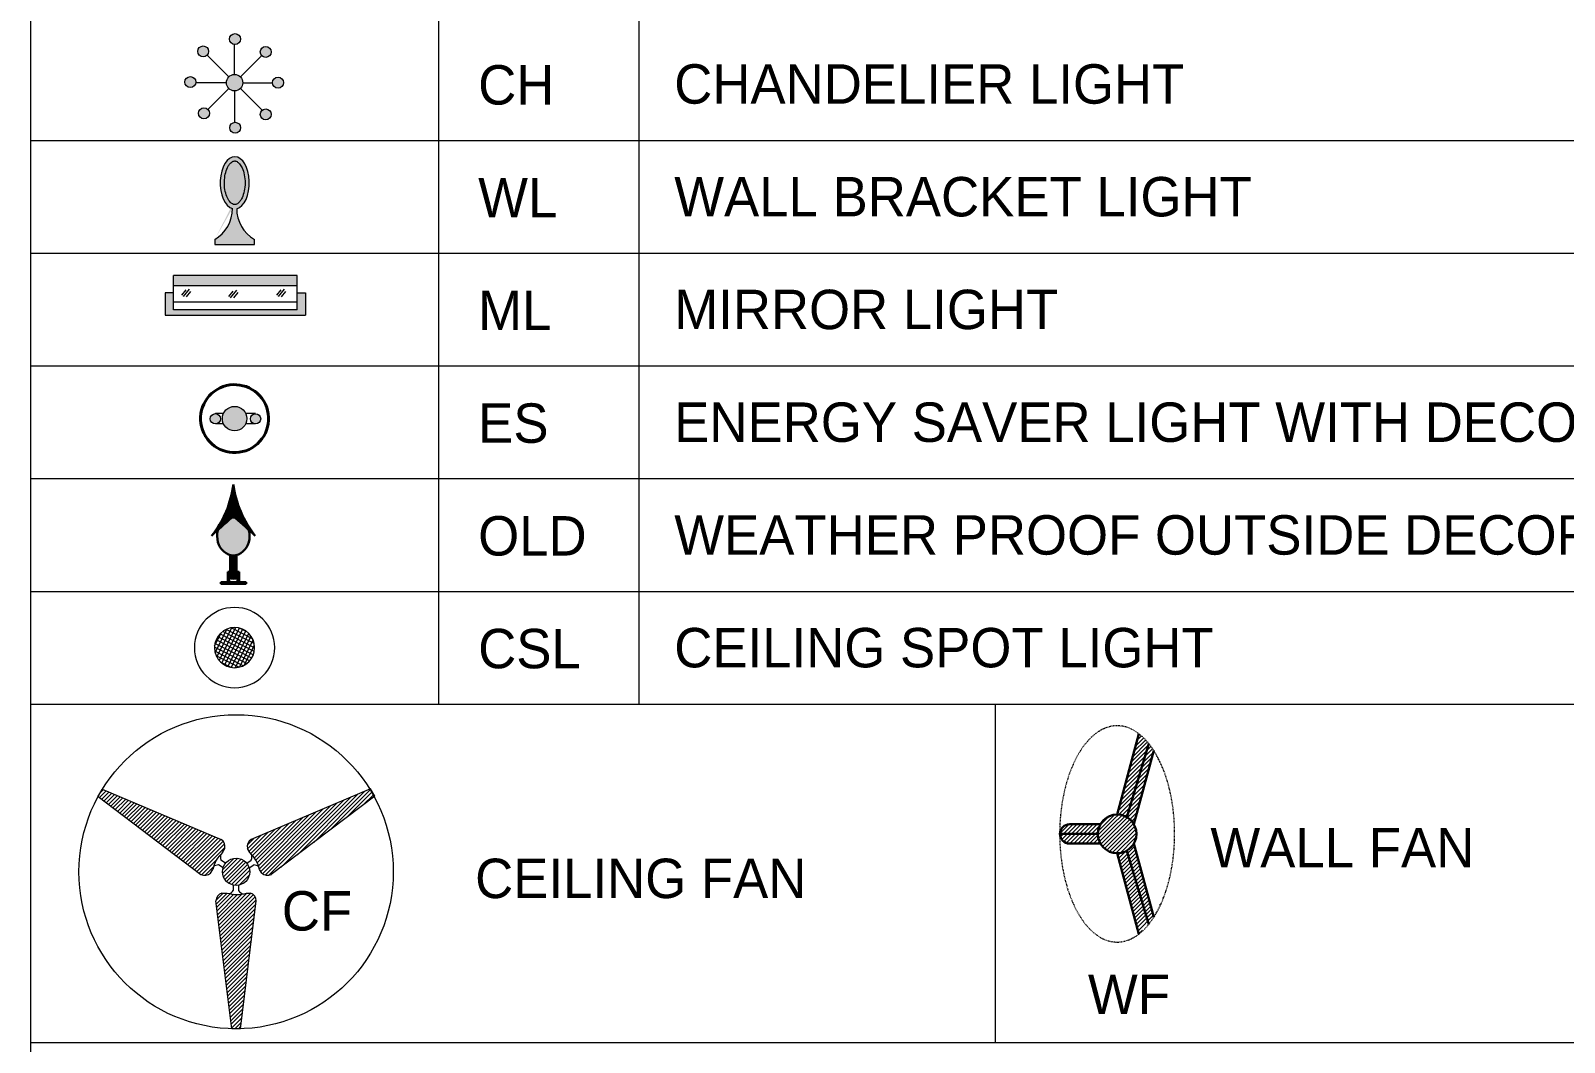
# Model space of a CAD drawing. Header units: inches. Extents: x 109699 to 44449955, y -10987 to 15824140.
# Drawn here: x 189370.8 to 189642.9, y -4035.1 to -3855.5 of the extents above; entities that cross this region are included whole.
import ezdxf

# ---------------------------------------------------------------- set-up
doc = ezdxf.new("R2010")
doc.units = ezdxf.units.IN
doc.header["$LTSCALE"] = 5
doc.header["$MEASUREMENT"] = 0
doc.linetypes.add('HIDDEN', pattern=[0.375, 0.25, -0.125])
doc.layers.get('0').update_dxf_attribs({"color": 123})
for name, color, linetype, lineweight in [('collum', 8, 'Continuous', 70), ('E-CF-Ceiling-Fan', 30, 'Continuous', 13), ('E-CH-Chandelier-Light', 6, 'Continuous', 13), ('E-CSL-Ceiling-Sport-Light', 191, 'Continuous', 13), ('E-ES-Energy Saver-Light', 140, 'Continuous', 13), ('E-ML-Mirror-Light', 6, 'Continuous', 13), ('E-SL', 3, 'Continuous', 30), ('E-WL-Wall-Light', 232, 'Continuous', 15), ('E-WTL-Wall-Tube-Light', 6, 'Continuous', 15), ('ha', 252, 'Continuous', 5)]:
    doc.layers.add(name, color=color, linetype=linetype, lineweight=lineweight)
doc.styles.get("Standard").update_dxf_attribs({"font": 'times.ttf'})

# ---------------------------------------------------------------- blocks, each defined once
blk = doc.blocks.new('CH')
at = {"linetype": 'ByBlock', "ltscale": 0.5}
h = blk.add_hatch(color=256, dxfattribs=at)
h.dxf.hatch_style = 1
h.paths.add_polyline_path([(-3.695929405670302, 4.468019760696916, 1), (-5.257411405670302, 4.468019760696916, 1)])
h.paths.add_polyline_path([(-0.7187825684310717, 6.218885844867327, 1), (0.8426994315689286, 6.218885844867327, 1)])
h.paths.add_polyline_path([(3.660596093664333, 4.38843486206606, 1), (5.222078093664333, 4.38843486206606, 1)])
h.paths.add_polyline_path([(6.973830020244953, 0.01126880880328827, 1), (5.412348020244952, 0.01126880880328827, 1)])
h.paths.add_polyline_path([(3.660596093664333, -4.525067041718285, 1), (5.222078093664333, -4.525067041718285, 1)])
h.paths.add_polyline_path([(-0.7011159124280874, -6.419289900187869, 1), (0.8603660875719129, -6.419289900187869, 1)])
h.paths.add_polyline_path([(-3.580971006093876, -4.365897244459484, 1), (-5.142453006093876, -4.365897244459484, 1)])
h.paths.add_polyline_path([(-5.527306419822834, 0.09085370743414388, 1), (-7.088788419822833, 0.09085370743414388, 1)])
h.paths.add_polyline_path([(-1.1711115, 0, 1), (1.1711115, 0, 1)])
for p, q in [((0, 1.171111499995459), (0, 5.465187000000151)), ((-0.8281008831734653, 0.8281008831720101), (-3.86447078815254, 3.86447078815254)), ((0.8281008831720101, 0.8281008831720101), (3.86447078815254, 3.86447078815254)), ((-1.171111499996914, 0), (-5.53261069587461, 0)), ((1.171111499996914, 0), (5.465187000000151, 0)), ((-0.8281008831734653, -0.8281008831720101), (-3.86447078815254, -3.86447078815254)), ((0, -1.171111499995459), (0, -5.642619857995306)), ((0.8281008831734653, -0.8281008831720101), (3.932724476445583, -3.932724476445583))]:
    blk.add_line(p, q)
for centre, radius in [((0.06195843156892807, 6.218885844867327), 0.7807409999999999), ((-4.476670405670302, 4.468019760696916), 0.7807409999999999), ((4.441337093664333, 4.38843486206606), 0.7807409999999999), ((-6.308047419822834, 0.09085370743414388), 0.7807409999999999), ((0, 0), 1.1711115), ((6.193089020244952, 0.01126880880328827), 0.7807409999999999), ((-4.361712006093876, -4.365897244459484), 0.7807409999999999), ((4.441337093664333, -4.525067041718285), 0.7807409999999999), ((0.07962508757191245, -6.419289900187869), 0.7807409999999999)]:
    blk.add_circle(centre, radius)
blk = doc.blocks.new('E-W-LIGHT')
at = {"linetype": 'ByBlock', "ltscale": 0.5}
h = blk.add_hatch(color=256, dxfattribs=at)
h.dxf.hatch_style = 1
h.set_gradient(color1=(255, 255, 255), color2=(255, 255, 0), name='CYLINDER')
edge = h.paths.add_edge_path()
edge.add_spline(control_points=[(-96.71110423948552, 1.235367220396483), (-96.8976251288622, 1.235367220396483), (-97.08530367817384, 1.204590695443009), (-97.49532330615068, 1.060408411101338), (-97.71769888777162, 0.9452617532663472), (-98.18859363857634, 0.6007580769133996), (-98.4360601757027, 0.3712016227401077), (-98.9274233233457, -0.2076466389563343), (-99.17095937526851, -0.5565722783421756), (-99.79256403547286, -1.649000525487912), (-100.1403411294208, -2.496475964584042), (-100.6655547252501, -4.389078901701514), (-100.8435119435345, -5.433326140728264), (-100.996858843053, -7.577941591604359), (-100.9723680002039, -8.677864733885961), (-100.7253955626443, -10.7881619923927), (-100.5027117058065, -11.79805679996582), (-99.90205506231798, -13.59089832466863), (-99.52349327352754, -14.37265162368595), (-98.79708591162027, -15.46144462183512), (-98.46289770719719, -15.83531695936959), (-97.82402795464219, -16.37320808014224), (-97.52292902289115, -16.53708124557815), (-97.0332651008719, -16.69867335386745), (-96.83300356165012, -16.72444707740215), (-96.42760539585558, -16.70413243760904), (-96.21918910161975, -16.65733367471884), (-95.75858057275782, -16.45705756399432), (-95.50712660475898, -16.30138572900886), (-94.98330090317799, -15.85001415615693), (-94.71221849052682, -15.55449414506236), (-94.18744122004225, -14.82684639582039), (-93.93399672563008, -14.39521060388152), (-93.32240182252819, -13.09860869282319), (-93.0057716383552, -12.13470487732181), (-92.57508722519842, -10.03980369670334), (-92.46055768618565, -8.90959698224412), (-92.45565766659526, -6.646794607945969), (-92.56528275998282, -5.514732191470296), (-92.98715107886524, -3.412587944823316), (-93.29985699109132, -2.443281268231641), (-93.99092435031811, -0.9549615958549695), (-94.34810290115182, -0.3877643056552464), (-95.07582621573985, 0.4836147841888085), (-95.44374809115733, 0.7854262440646148), (-96.01798165069457, 1.105607693885873), (-96.24029005175481, 1.180327462172805), (-96.53763867025813, 1.228459302029147), (-96.62438560181026, 1.235367220396483), (-96.71110423948552, 1.235367220396483)], knot_values=[0, 0, 0, 0, 0.194197829587449, 0.194197829587449, 0.388395659174898, 0.388395659174898, 0.582593488762347, 0.582593488762347, 0.776791318349796, 0.776791318349796, 1.110216687407361, 1.110216687407361, 1.443642056464925, 1.443642056464925, 1.77706742552249, 1.77706742552249, 2.110492794580054, 2.110492794580054, 2.443918163637619, 2.443918163637619, 2.701496175378678, 2.701496175378678, 2.959074187119738, 2.959074187119738, 3.169612053741, 3.169612053741, 3.380149920362263, 3.380149920362263, 3.590687786983526, 3.590687786983526, 3.801225653604789, 3.801225653604789, 4.011763520226051, 4.011763520226051, 4.360140390670959, 4.360140390670959, 4.708517261115867, 4.708517261115867, 5.056894131560775, 5.056894131560775, 5.405271002005684, 5.405271002005684, 5.69307956715584, 5.69307956715584, 5.980888132305996, 5.980888132305996, 6.192897451070847, 6.192897451070847, 6.283185307179586, 6.283185307179586, 6.283185307179586, 6.283185307179586], degree=3, periodic=0)
at = {"layer": 'E-WL-Wall-Light', "linetype": 'ByBlock', "ltscale": 0.5}
h = blk.add_hatch(color=256, dxfattribs=at)
h.dxf.hatch_style = 1
edge = h.paths.add_edge_path()
edge.add_ellipse((-96.71110423948552, -7.740473765769313), major_axis=(0, 10.71660606041263), ratio=0.559300439547623, start_angle=187.7376784571124, end_angle=531.0374031504149)
edge.add_arc((-112.001170541625, -18.46997501720373), 14.35701343791298, -60.53601194170483, 0.5736542653427819, ccw=False)
edge.add_line((-104.9392941575301, -30.97012448799713), (-104.939294157532, -33.06572841662167))
edge.add_line((-104.939294157532, -33.06572841662167), (-88.60969415754215, -33.06572841666017))
edge.add_line((-88.60969415754215, -33.06572841666017), (-88.60969415754002, -30.97012448799946))
edge.add_arc((-81.54781777344922, -18.46997501720374), 14.35701343791298, 179.559619270027, 240.5360119417236, ccw=False)
edge = h.paths.add_edge_path(flags=16)
edge.add_spline(control_points=[(-96.71110423948552, 1.235367220396483), (-96.8976251288622, 1.235367220396483), (-97.08530367817384, 1.204590695443009), (-97.49532330615068, 1.060408411101338), (-97.71769888777162, 0.9452617532663472), (-98.18859363857634, 0.6007580769133996), (-98.4360601757027, 0.3712016227401077), (-98.9274233233457, -0.2076466389563343), (-99.17095937526851, -0.5565722783421756), (-99.79256403547286, -1.649000525487912), (-100.1403411294208, -2.496475964584042), (-100.6655547252501, -4.389078901701514), (-100.8435119435345, -5.433326140728264), (-100.996858843053, -7.577941591604359), (-100.9723680002039, -8.677864733885961), (-100.7253955626443, -10.7881619923927), (-100.5027117058065, -11.79805679996582), (-99.90205506231798, -13.59089832466863), (-99.52349327352754, -14.37265162368595), (-98.79708591162027, -15.46144462183512), (-98.46289770719719, -15.83531695936959), (-97.82402795464219, -16.37320808014224), (-97.52292902289115, -16.53708124557815), (-97.0332651008719, -16.69867335386745), (-96.83300356165012, -16.72444707740215), (-96.42760539585558, -16.70413243760904), (-96.21918910161975, -16.65733367471884), (-95.75858057275782, -16.45705756399432), (-95.50712660475898, -16.30138572900886), (-94.98330090317799, -15.85001415615693), (-94.71221849052682, -15.55449414506236), (-94.18744122004225, -14.82684639582039), (-93.93399672563008, -14.39521060388152), (-93.32240182252819, -13.09860869282319), (-93.0057716383552, -12.13470487732181), (-92.57508722519842, -10.03980369670334), (-92.46055768618565, -8.90959698224412), (-92.45565766659526, -6.646794607945969), (-92.56528275998282, -5.514732191470296), (-92.98715107886524, -3.412587944823316), (-93.29985699109132, -2.443281268231641), (-93.99092435031811, -0.9549615958549695), (-94.34810290115182, -0.3877643056552464), (-95.07582621573985, 0.4836147841888085), (-95.44374809115733, 0.7854262440646148), (-96.01798165069457, 1.105607693885873), (-96.24029005175481, 1.180327462172805), (-96.53763867025813, 1.228459302029147), (-96.62438560181026, 1.235367220396483), (-96.71110423948552, 1.235367220396483)], knot_values=[0, 0, 0, 0, 0.194197829587449, 0.194197829587449, 0.388395659174898, 0.388395659174898, 0.582593488762347, 0.582593488762347, 0.776791318349796, 0.776791318349796, 1.110216687407361, 1.110216687407361, 1.443642056464925, 1.443642056464925, 1.77706742552249, 1.77706742552249, 2.110492794580054, 2.110492794580054, 2.443918163637619, 2.443918163637619, 2.701496175378678, 2.701496175378678, 2.959074187119738, 2.959074187119738, 3.169612053741, 3.169612053741, 3.380149920362263, 3.380149920362263, 3.590687786983526, 3.590687786983526, 3.801225653604789, 3.801225653604789, 4.011763520226051, 4.011763520226051, 4.360140390670959, 4.360140390670959, 4.708517261115867, 4.708517261115867, 5.056894131560775, 5.056894131560775, 5.405271002005684, 5.405271002005684, 5.69307956715584, 5.69307956715584, 5.980888132305996, 5.980888132305996, 6.192897451070847, 6.192897451070847, 6.283185307179586, 6.283185307179586, 6.283185307179586, 6.283185307179586], degree=3, periodic=0)
for p, q in [((-104.9392941575301, -30.97012448799713), (-104.939294157532, -33.06572841662167)), ((-88.60969415754215, -33.06572841666017), (-88.60969415754002, -30.97012448803655)), ((-104.939294157532, -33.06572841662167), (-88.60969415754215, -33.06572841666017))]:
    blk.add_line(p, q)
at = {"linetype": 'ByBlock', "ltscale": 0.5}
for centre, start, end in [((-112.001170541625, -18.46997501720374), 299.4639880582952, 0.5736542653427851), ((-81.54781777344922, -18.46997501720374), 179.4263457346572, 240.5360119417045)]:
    blk.add_arc(centre, 14.35701343791298, start, end, dxfattribs=at)
blk.add_ellipse((-96.71110423948552, -7.740473765769313), major_axis=(0, 10.71660606041263), ratio=0.559300439547623, start_param=3.276640619127039, end_param=9.268351136215248, dxfattribs=at)
blk.add_open_spline([(-96.71110423948552, 1.235367220396483), (-96.8976251288622, 1.235367220396483), (-97.08530367817384, 1.204590695443009), (-97.49532330615068, 1.060408411101338), (-97.71769888777162, 0.9452617532663472), (-98.18859363857634, 0.6007580769133996), (-98.4360601757027, 0.3712016227401077), (-98.9274233233457, -0.2076466389563343), (-99.17095937526851, -0.5565722783421756), (-99.79256403547286, -1.649000525487912), (-100.1403411294208, -2.496475964584042), (-100.6655547252501, -4.389078901701514), (-100.8435119435345, -5.433326140728264), (-100.996858843053, -7.577941591604359), (-100.9723680002039, -8.677864733885961), (-100.7253955626443, -10.7881619923927), (-100.5027117058065, -11.79805679996582), (-99.90205506231798, -13.59089832466863), (-99.52349327352754, -14.37265162368595), (-98.79708591162027, -15.46144462183512), (-98.46289770719719, -15.83531695936959), (-97.82402795464219, -16.37320808014224), (-97.52292902289115, -16.53708124557815), (-97.0332651008719, -16.69867335386745), (-96.83300356165012, -16.72444707740215), (-96.42760539585558, -16.70413243760904), (-96.21918910161975, -16.65733367471884), (-95.75858057275782, -16.45705756399432), (-95.50712660475898, -16.30138572900886), (-94.98330090317799, -15.85001415615693), (-94.71221849052682, -15.55449414506236), (-94.18744122004225, -14.82684639582039), (-93.93399672563008, -14.39521060388152), (-93.32240182252819, -13.09860869282319), (-93.0057716383552, -12.13470487732181), (-92.57508722519842, -10.03980369670334), (-92.46055768618565, -8.90959698224412), (-92.45565766659526, -6.646794607945969), (-92.56528275998282, -5.514732191470296), (-92.98715107886524, -3.412587944823316), (-93.29985699109132, -2.443281268231641), (-93.99092435031811, -0.9549615958549695), (-94.34810290115182, -0.3877643056552464), (-95.07582621573985, 0.4836147841888085), (-95.44374809115733, 0.7854262440646148), (-96.01798165069457, 1.105607693885873), (-96.24029005175481, 1.180327462172805), (-96.53763867025813, 1.228459302029147), (-96.62438560181026, 1.235367220396483), (-96.71110423948552, 1.235367220396483)], degree=3, knots=[0, 0, 0, 0, 0.194197829587449, 0.194197829587449, 0.388395659174898, 0.388395659174898, 0.582593488762347, 0.582593488762347, 0.776791318349796, 0.776791318349796, 1.110216687407361, 1.110216687407361, 1.443642056464925, 1.443642056464925, 1.77706742552249, 1.77706742552249, 2.110492794580054, 2.110492794580054, 2.443918163637619, 2.443918163637619, 2.701496175378678, 2.701496175378678, 2.959074187119738, 2.959074187119738, 3.169612053741, 3.169612053741, 3.380149920362263, 3.380149920362263, 3.590687786983526, 3.590687786983526, 3.801225653604789, 3.801225653604789, 4.011763520226051, 4.011763520226051, 4.360140390670959, 4.360140390670959, 4.708517261115867, 4.708517261115867, 5.056894131560775, 5.056894131560775, 5.405271002005684, 5.405271002005684, 5.69307956715584, 5.69307956715584, 5.980888132305996, 5.980888132305996, 6.192897451070847, 6.192897451070847, 6.283185307179586, 6.283185307179586, 6.283185307179586, 6.283185307179586], dxfattribs=at)
blk = doc.blocks.new('E-MIRROR')
at = {"linetype": 'ByBlock', "ltscale": 0.5}
h = blk.add_hatch(color=256, dxfattribs=at)
h.dxf.hatch_style = 1
h.paths.add_polyline_path([(-3.803825716282212, 2.446194755687683), (-4.624919714406442, 2.446194755687683), (-4.62491971440644, 1.06206045303217), (-16.82861533086331, 1.06206045303217), (-16.82861533086331, 2.446194755687683), (-17.64970932898754, 2.446194755687683), (-17.64970932898754, 0.6069118485903171), (-3.803825716282212, 0.6069118485903171)])
h.paths.add_polyline_path([(-4.624919714406442, 3.884460453032168), (-16.82861533086331, 3.884460453032168), (-16.82861533086331, 3.048292623822446), (-4.624919714406442, 3.048292623822446)])
for p, q in [((-4.624919714406442, 3.88446045303217, 10051), (-16.82861533086331, 3.88446045303217, 10051)), ((-16.82861533086331, 1.062060453032171, 10051), (-16.82861533086331, 3.88446045303217, 10051)), ((-4.624919714406442, 1.062060453032171, 10051), (-4.624919714406442, 3.88446045303217, 10051)), ((-16.82861533086331, 3.048292623822448, 10051), (-4.624919714406442, 3.048292623822448, 10051)), ((-16.00565070650659, 2.247419289612556, 2959.014400000002), (-15.57607335201684, 2.686018207375187, 2959.014400000002)), ((-15.84009277979034, 2.134810924049816, -4132.9712), (-15.23268653038967, 2.757759762277937, -4132.9712)), ((-15.52937958076724, 2.121438535564381, 2959.014400000002), (-15.09980222627749, 2.560037453327011, 2959.014400000002)), ((-11.35052072305241, 2.152482457534203, 2959.014400000002), (-10.92094336856267, 2.591081375296835, 2959.014400000002)), ((-11.18496279633616, 2.039874091971463, -4132.9712), (-10.5775565469355, 2.662822930199585, -4132.9712)), ((-6.647889140735954, 2.247419289613197, 2959.014400000002), (-6.218311786246209, 2.686018207375829, 2959.014400000002)), ((-6.4823312140197, 2.134810924050456, -4132.9712), (-5.874924964619035, 2.75775976227858, -4132.9712)), ((-6.171618014996598, 2.121438535565022, 2959.014400000002), (-5.742040660506856, 2.560037453327653, 2959.014400000002)), ((-16.82861533086331, 2.446194755687686, 10051), (-17.64970932898754, 2.446194755687686, 10051)), ((-17.64970932898754, 2.446194755687686, 10051), (-17.64970932898754, 0.6069118485903177, 10051)), ((-16.82861533086331, 1.706557592298256, 10051), (-4.624919714406442, 1.706557592298256, 10051)), ((-10.87424959731306, 2.026501703486027, 2959.014400000002), (-10.44467224282331, 2.465100621248658, 2959.014400000002)), ((-4.624919714406442, 2.446194755687686, 10051), (-3.803825716282212, 2.446194755687686, 10051)), ((-3.803825716282212, 2.446194755687686, 10051), (-3.803825716282212, 0.6069118485903177, 10051)), ((-17.64970932898754, 0.6069118485903177, 10051), (-3.803825716282212, 0.6069118485903177, 10051)), ((-4.624919714406442, 1.062060453032171, 10051), (-16.82861533086331, 1.062060453032171, 10051))]:
    blk.add_line(p, q)
blk = doc.blocks.new('A$C63FA2F8C')
at = {"linetype": 'ByBlock', "ltscale": 0.5}
h = blk.add_hatch(color=256, dxfattribs=at)
h.dxf.hatch_style = 1
h.paths.add_polyline_path([(337.2288066126173, 261.8435315283132, 1), (186.444764951407, 261.8435315283132, 1)])
h.paths.add_polyline_path([(174.7543875355803, 261.112525689078, 1), (111.9624450998782, 261.112525689078, 1)])
h.paths.add_polyline_path([(359.7620794158132, 260.9155295394245, 1), (422.5540218515153, 260.9155295394245, 1)])
at = {"ltscale": 2}
for p, q in [((193.2174023309955, 293.0739176886738), (145.2272237805882, 293.0739176886738)), ((391.274980574695, 293.0739176886738), (330.4561692330288, 293.0739176886738)), ((193.5781424691202, 229.8323706932948), (145.2272237805882, 229.8323706932948)), ((391.274980574695, 229.8323706932948), (330.0954290949041, 229.8323706932948))]:
    blk.add_line(p, q, dxfattribs=at)
for centre, radius in [((143.3584163177293, 261.112525689078), 31.39597121785105), ((261.8367857820122, 261.8435315283132), 75.39202083060518), ((391.1580506336642, 260.9155295394245), 31.39597121785105)]:
    blk.add_circle(centre, radius, dxfattribs=at)
at = {"lineweight": 40}
blk.add_ellipse((261.8367857820122, 261.8435315283132), major_axis=(-89.30196609760064, 189.4862523083066), ratio=0.9999999999956461, start_param=-1.547953900145618, end_param=4.735231407033968, dxfattribs=at)
blk = doc.blocks.new('UNYBGTR')
h = blk.add_hatch()
h.set_pattern_fill('ANSI31', color=256, scale=0.7, style=0)
h.set_pattern_definition([(44.99999999999999, (1622.233739340987, 3209.914756573555), (-0.0618718433538229, 0.06187184335382291), [])])
h.paths.add_polyline_path([(5421.178731395366, 10741.56198121292, -0.007667015698151484), (5423.655422557971, 10738.78961086139, -0.3305941983271319), (5423.655422557911, 10738.26626406527, -0.007667015697960713), (5421.178731395367, 10735.49389371381, -0.1386330068503321), (5428.322428605265, 10738.52793746336, -0.1386330068503465)])
at = {"linetype": 'ByBlock', "ltscale": 0.5}
h = blk.add_hatch(color=256, dxfattribs=at)
h.dxf.hatch_style = 1
h.set_gradient(color1=(0, 0, 255), color2=(255, 255, 0), name='INVSPHERICAL')
edge = h.paths.add_edge_path()
edge.add_arc((5332.023125403322, 10659.42255147473), 121.2254428637956, 40.89738270586314, 42.08902714670193)
edge.add_ellipse((5421.178731395363, 10738.52793746337), major_axis=(-2.70268653025826, 4.964754612569166e-16), ratio=0.8335179195134264, start_angle=252.6423502889857, end_angle=348.7415395988194)
edge.add_ellipse((5421.178731395363, 10738.52793746337), major_axis=(-2.70268653025826, 4.964754612569166e-16), ratio=0.8335179195134264, start_angle=348.7415395988194, end_angle=356.0233650860758)
edge.add_ellipse((5421.178731395363, 10738.52793746337), major_axis=(-2.70268653025826, 4.964754612569166e-16), ratio=0.8335179195134264, start_angle=356.0233650860758, end_angle=363.9766349139705)
edge.add_ellipse((5421.178731395363, 10738.52793746337), major_axis=(-2.70268653025826, 4.964754612569166e-16), ratio=0.8335179195134264, start_angle=363.9766349139705, end_angle=371.2584604012278)
edge.add_ellipse((5421.178731395363, 10738.52793746337), major_axis=(-2.70268653025826, 4.964754612569166e-16), ratio=0.8335179195134264, start_angle=371.2584604012278, end_angle=467.3576497110143)
edge.add_arc((5332.023125403321, 10817.633323452), 121.2254428637977, 317.910972853299, 319.102617294148)
edge.add_arc((5423.302914175903, 10738.52793746336), 0.4390160892945478, 323.4128276867481, 396.5871723166222)
for p, q in [((5414.507125095852, 10740.29230692277), (5414.507125095832, 10736.76356800396)), ((5414.7665285772, 10740.29230692277), (5414.507125095852, 10740.29230692277)), ((5414.766528577179, 10736.76356800396), (5414.7665285772, 10740.29230692277)), ((5414.7665285772, 10739.31886933513), (5416.180905650241, 10739.31886933513)), ((5414.7665285772, 10739.10954450599), (5416.180905650241, 10739.10954450599)), ((5416.128259144292, 10738.96775102465), (5418.528054115201, 10738.96775102465)), ((5416.180905650241, 10739.10954450599), (5416.180905650241, 10739.31886933513)), ((5414.7665285772, 10737.94633042074), (5416.180905650241, 10737.94633042074)), ((5414.7665285772, 10737.7370055916), (5416.180905650241, 10737.7370055916)), ((5416.069213691384, 10738.68416406194), (5418.482551815787, 10738.68416406194)), ((5416.069213691384, 10738.37171086479), (5418.482551815787, 10738.37171086479)), ((5416.128259144292, 10738.08812390209), (5418.528054115201, 10738.08812390209)), ((5416.180905650241, 10737.94633042074), (5416.180905650241, 10737.7370055916)), ((5414.507125095832, 10736.76356800396), (5414.766528577179, 10736.76356800396))]:
    blk.add_line(p, q)
for centre, radius, start, end in [((5430.116784259328, 10752.67976013774), 14.26512520870779, 231.2027260692647, 262.7738408708942), ((5332.023125403352, 10659.42255147474), 121.2254428637669, 40.89738270585023, 42.65449884064287), ((5417.530084728684, 10738.52793746337), 2.306500098525884, 165.3946338200903, 194.6053661800632), ((5417.530084728684, 10738.52793746337), 2.097175269386153, 163.899158019625, 196.100841980375), ((5417.530084728684, 10738.52793746337), 1.887850440246422, 162.0565008746292, 197.9434991253708), ((5417.530084728684, 10738.52793746337), 1.67852561110669, 159.7266874842642, 200.2733125157358), ((5417.530084728684, 10738.52793746337), 1.469200781966958, 156.6799875508331, 203.3200124491669), ((5430.116784259328, 10724.37611478899), 14.26512520870779, 97.22615912908734, 128.7972739307498), ((5332.023125403352, 10817.63332345199), 121.2254428637669, 317.3455011593571, 319.1026172941498), ((5423.302914175903, 10738.52793746337), 0.4390160892951388, 323.4128276863363, 36.58717231330257)]:
    blk.add_arc(centre, radius, start, end)
blk.add_ellipse((5421.178731395363, 10738.52793746337), major_axis=(-2.70268653025826, 4.964754612569166e-16), ratio=0.8335179195134264, start_param=4.409440842519647, end_param=8.156929771839526)
blk = doc.blocks.new('IC')
h = blk.add_hatch()
h.set_pattern_fill('ANSI37', color=256, scale=5, style=0)
h.set_pattern_definition([(45, (-31987.5, 39264), (-0.4419417382415922, 0.4419417382415922), []), (135, (-31987.5, 39264), (-0.4419417382415922, -0.4419417382415922), [])])
h.paths.add_polyline_path([(-28.43086822907935, 23.91349104812252, 1), (-35.55001930392609, 23.91349104812252, 1)])
for radius in [7.119182435364928, 3.55957553742337]:
    blk.add_circle((-31.99044376650272, 23.91349104812252), radius)
blk = doc.blocks.new('A$C172A38DB')
at = {"layer": 'E-CF-Ceiling-Fan', "linetype": 'ByBlock', "ltscale": 0.5}
h = blk.add_hatch(dxfattribs=at)
h.set_pattern_fill('ANSI31', color=256, scale=4)
h.set_pattern_definition([(45, (0, 0), (-0.3535533905932737, 0.3535533905932738), [])])
edge = h.paths.add_edge_path()
edge.add_ellipse((260.6395194993929, 36.67689698359391), major_axis=(-3.428571424389242, 0.0003081264674534777), ratio=0.9999999966841341, start_angle=149.7535552265475, end_angle=240.1904859558161)
edge.add_ellipse((260.6395194993929, 36.67689698359391), major_axis=(-3.428571424389242, 0.0003081264674534777), ratio=0.9999999966841341, start_angle=240.1904859558161, end_angle=270.1904859543396)
edge.add_ellipse((260.6395194993929, 36.67689698359391), major_axis=(-3.428571424389242, 0.0003081264674534777), ratio=0.9999999966841341, start_angle=270.1904859543396, end_angle=330.0061111111171)
edge.add_ellipse((260.6395194993929, 36.67689698359391), major_axis=(-3.428571424389242, 0.0003081264674534777), ratio=0.9999999966841341, start_angle=-29.99388888888287, end_angle=0.006105214021247157)
edge.add_ellipse((260.6395194993929, 36.67689698359391), major_axis=(-3.428571424389242, 0.0003081264674534777), ratio=0.9999999966841341, start_angle=0.006105214021247157, end_angle=30.00610521203349)
edge.add_ellipse((260.6395194993929, 36.67689698359391), major_axis=(-3.428571424389242, 0.0003081264674534777), ratio=0.9999999966841341, start_angle=30.00610521203349, end_angle=89.81981241419349)
edge.add_ellipse((260.6395194993929, 36.67689698359391), major_axis=(-3.428571424389242, 0.0003081264674534777), ratio=0.9999999966841341, start_angle=89.81981241419349, end_angle=119.8198124127269)
edge.add_ellipse((260.6395194993929, 36.67689698359391), major_axis=(-3.428571424389242, 0.0003081264674534777), ratio=0.9999999966841341, start_angle=119.8198124127269, end_angle=149.7535552265475)
edge = h.paths.add_edge_path()
edge.add_ellipse((260.6395194993929, 36.67689698359391), major_axis=(-3.428571424389242, 0.0003081264674534777), ratio=0.9999999966841341, start_angle=0.006105214021317806, end_angle=30.00610521203339, ccw=False)
edge.add_line((257.2109480616352, 36.67683977490924), (250.4867667999976, 36.67657982307231))
edge.add_ellipse((252.2010525160804, 36.67660547576997), major_axis=(-1.21218305486911, 1.21218305486911), ratio=1, start_angle=45.00085737826281, end_angle=135.0009560278039)
edge.add_line((252.2010810847616, 34.96231976253537), (257.670318139889, 34.9625617263282))
edge = h.paths.add_edge_path()
edge.add_ellipse((260.6395194993929, 36.67689698359391), major_axis=(-3.428571424389242, 0.0003081264674534777), ratio=0.9999999966841341, start_angle=-29.993888888882907, end_angle=0.006105214021317806, ccw=False)
edge.add_line((257.6702607548261, 38.39113284700694), (252.2010238774792, 38.39089118880322))
edge.add_ellipse((252.2010525160804, 36.67660547576997), major_axis=(-1.21218305486911, 1.21218305486911), ratio=1, start_angle=-44.99904397219608, end_angle=45.00085737826281)
edge.add_line((250.4867667999976, 36.67657982307231), (257.2109480616352, 36.67683977490924))
edge = h.paths.add_edge_path()
edge.add_ellipse((260.6395194993929, 36.67689698359391), major_axis=(-3.428571424389242, 0.0003081264674534777), ratio=0.9999999966841341, start_angle=89.8198124141935, end_angle=119.81981241272689, ccw=False)
edge.add_line((260.6284289923159, 33.24834349417927), (264.5002094948177, 18.90569528370026))
edge.add_ellipse((260.6395194993929, 36.67689698359391), major_axis=(0.0002618229111952332, -19.19999998866584), ratio=0.5311633676228608, start_angle=22.24308983374869, end_angle=33.26092882752906)
edge.add_line((266.2330440718424, 20.62228737281782), (262.3441915888389, 33.7021373099623))
edge = h.paths.add_edge_path()
edge.add_ellipse((260.6395194993929, 36.67689698359391), major_axis=(-3.428571424389242, 0.0003081264674534777), ratio=0.9999999966841341, start_angle=119.81981241272689, end_angle=149.7535552265475, ccw=False)
edge.add_line((262.3441915888389, 33.7021373099623), (266.2330440718424, 20.62228737281782))
edge.add_ellipse((260.6395194993929, 36.67689698359391), major_axis=(0.0002618229111952332, -19.19999998866584), ratio=0.5311633676228608, start_angle=33.26092882752906, end_angle=39.55441008531852)
edge.add_line((267.1341312233315, 21.87339784225176), (263.60119318765, 34.94958952642666))
edge = h.paths.add_edge_path()
edge.add_ellipse((260.6395194993929, 36.67689698359391), major_axis=(0.0002618229111952332, -19.19999998866584), ratio=0.5311633676228608, start_angle=146.7366964115267, end_angle=157.7543316832576)
edge.add_line((264.5001496192971, 54.4478768802296), (260.6284289923159, 40.10545047300855))
edge.add_ellipse((260.6395194993929, 36.67689698359391), major_axis=(-3.428571424389242, 0.0003081264674534777), ratio=0.9999999966841341, start_angle=240.1904859558161, end_angle=270.1904859543397, ccw=False)
edge.add_line((262.3441915888384, 39.65165665722377), (266.2329596593663, 52.73122267963536))
edge = h.paths.add_edge_path()
edge.add_ellipse((260.6395194993929, 36.67689698359391), major_axis=(0.0002618229111952332, -19.19999998866584), ratio=0.5311633676228608, start_angle=140.4432727832319, end_angle=146.7366964115267)
edge.add_line((266.2329596593663, 52.73122267963536), (262.3441915888384, 39.65165665722377))
edge.add_ellipse((260.6395194993929, 36.67689698359391), major_axis=(-3.428571424389242, 0.0003081264674534777), ratio=0.9999999966841341, start_angle=210.256743142007, end_angle=240.1904859558161, ccw=False)
edge.add_line((263.6011931876494, 38.40420444075876), (267.1340454803432, 51.48007877101197))
at = {"layer": 'E-CF-Ceiling-Fan', "lineweight": 30}
for p, q in [((260.6284289923642, 40.10545047318737), (264.5001496192971, 54.44787688022959)), ((262.3441915888543, 39.65165665727727), (266.2329596593663, 52.73122267963536)), ((263.5976616245971, 38.39113333819478), (267.1340454803432, 51.48007877101195)), ((257.6813773755857, 38.39113333819478), (252.201023911839, 38.39089118880474)), ((257.2109480615582, 36.67683977490924), (250.3524366276179, 36.67657462996794)), ((257.6703181398407, 34.9625617263282), (252.2010811203218, 34.96231976253694)), ((260.6284289923642, 33.24834349400044), (264.5002094948177, 18.90569528370026)), ((262.3441915888543, 33.70213730991054), (266.2330440718424, 20.62228737281781)), ((263.5976616245971, 34.96266062899304), (267.1341312233315, 21.87339784225174))]:
    blk.add_line(p, q, dxfattribs=at)
at = {"layer": 'E-CF-Ceiling-Fan', "linetype": 'HIDDEN', "ltscale": 0.015, "extrusion": (0, 0, -1)}
blk.add_ellipse((260.6395194993929, 36.67689698359391), major_axis=(0.0002618229111952332, -19.19999998866584), ratio=0.5311633676228608, start_param=1.570809963404907, end_param=7.853995270584493, dxfattribs=at)
at = {"layer": 'E-CF-Ceiling-Fan', "lineweight": 30, "extrusion": (0, 0, -1)}
for centre, major_axis, ratio, start_param, end_param in [((252.2010525160804, 36.67660547576997), (-1.21218305486911, 1.21218305486911), 1, 3.926974131154323, 7.068566784744116), ((260.6395194993929, 36.67689698359391), (-3.428571424389242, 0.0003081264674534777), 0.9999999966841341, -8.987021983952737e-05, 6.283095436959747)]:
    blk.add_ellipse(centre, major_axis=major_axis, ratio=ratio, start_param=start_param, end_param=end_param, dxfattribs=at)
blk = doc.blocks.new('1')
at = {"layer": 'E-CF-Ceiling-Fan', "linetype": 'ByBlock', "ltscale": 0.5}
h = blk.add_hatch(dxfattribs=at)
h.set_pattern_fill('ANSI31', color=256, scale=10)
h.set_pattern_definition([(45, (0, 0), (-0.8838834764831843, 0.8838834764831844), [])])
edge = h.paths.add_edge_path()
edge.add_line((209066.544903523, -13067.11685315647), (209064.6438415694, -13070.41407147769))
edge.add_line((209064.6438415694, -13070.41407147769), (209110.249472843, -13104.88204089217))
edge.add_ellipse((209112.0161950886, -13101.65334947437), major_axis=(2.602475337466696, 2.602475337466696), ratio=0.9999999999999906, start_angle=196.3127629962977, end_angle=268.2872464290007)
edge.add_line((209114.5397230216, -13104.33244681023), (209115.4849750511, -13102.69748638713))
edge.add_ellipse((209130.2442591997, -13106.24386666673), major_axis=(10.7334356491749, 10.7334356491749), ratio=0.9999999999981393, start_angle=88.44228272541869, end_angle=121.48902709430789, ccw=False)
edge.add_line((209119.806567247, -13095.22262044099), (209120.8528262952, -13093.41295266685))
edge.add_ellipse((209117.2719126632, -13092.56276837834), major_axis=(2.602475337466932, 2.602475337466932), ratio=0.9999999999995292, start_angle=301.6440633906456, end_angle=373.6185468234727)
edge.add_line((209119.1884486464, -13089.4206917419), (209066.544903523, -13067.11685315647))
edge = h.paths.add_edge_path()
edge.add_ellipse((209131.089283705, -13116.74145270932), major_axis=(2.633110768784475, 2.633110768784475), ratio=0.9999999999997597, start_angle=316.8297377331859, end_angle=387.8389618723904)
edge.add_line((209132.1880164829, -13113.18345735742), (209130.5488454061, -13113.22495130345))
edge.add_ellipse((209126.3035237661, -13098.2962790596), major_axis=(-10.97469841933177, 10.97469841933177), ratio=0.9999999999999191, start_angle=145.1951729281282, end_angle=150.8743574177565, ccw=False)
edge.add_ellipse((209126.3035237661, -13098.2962790596), major_axis=(-10.97469841933177, 10.97469841933177), ratio=0.9999999999999191, start_angle=122.4336804261327, end_angle=145.1951729281282, ccw=False)
edge.add_ellipse((209126.3035237661, -13098.2962790596), major_axis=(-10.97469841933177, 10.97469841933177), ratio=0.9999999999999191, start_angle=118.5749297277244, end_angle=122.4336804261327, ccw=False)
edge.add_line((209121.9149097344, -13113.18345735741), (209119.5749032555, -13113.18345735741))
edge.add_ellipse((209120.6314155011, -13116.70924926331), major_axis=(2.602635845509655, 2.602635845509654), ratio=0.9999999999987026, start_angle=61.6809744807266, end_angle=133.6503259141647)
edge.add_line((209116.9517537436, -13116.62255417043), (209123.9933819142, -13173.42733947012))
edge.add_line((209123.9933819142, -13173.42733947012), (209127.784032512, -13173.43690240765))
edge.add_line((209127.784032512, -13173.43690240765), (209134.8111659948, -13116.62255417052))
h.paths.add_polyline_path([(209119.8508739552, -13103.74154532349, 1), (209131.9120457831, -13103.74154532349, 1)])
edge = h.paths.add_edge_path()
edge.add_line((209187.3717421067, -13070.20410122277), (209185.4890127634, -13066.97304093389))
edge.add_line((209185.4890127634, -13066.97304093389), (209132.574471092, -13089.4206917419))
edge.add_ellipse((209134.4910070752, -13092.56276837834), major_axis=(-2.602475337469112, 2.602475337469112), ratio=0.9999999999994945, start_angle=-13.61854682341294, end_angle=58.35593660933898)
edge.add_line((209130.9100934432, -13093.41295266685), (209131.9563524914, -13095.22262044099))
edge.add_ellipse((209121.5186605386, -13106.24386666673), major_axis=(10.73343564915542, 10.73343564915542), ratio=0.999999999999095, start_angle=328.5109729056215, end_angle=361.55771727458557, ccw=False)
edge.add_line((209136.2779446873, -13102.69748638713), (209137.2231967167, -13104.33244681019))
edge.add_ellipse((209139.7467246498, -13101.65334947437), major_axis=(-2.602475337469201, 2.602475337469201), ratio=0.9999999999990601, start_angle=91.71275357099776, end_angle=163.2982999863874)
edge.add_line((209141.4914892536, -13104.89395933078), (209187.3717421067, -13070.20410122277))
at = {"layer": 'E-CF-Ceiling-Fan', "ltscale": 10}
for p, q in [((209185.4947354289, -13066.97061323832), (209132.574471092, -13089.42069174189)), ((209187.3717421067, -13070.20410122277), (209185.4890127634, -13066.97304093388)), ((209064.6438415694, -13070.41407147769), (209066.544903523, -13067.11685315647)), ((209064.6438415694, -13070.41407147769), (209110.249472843, -13104.88204089212)), ((209066.544903523, -13067.11685315647), (209119.1884486464, -13089.42069174189)), ((209187.3717421067, -13070.20410122277), (209141.4914892536, -13104.8939593308)), ((209119.8065672471, -13095.2226204409), (209120.8528262952, -13093.41295266684)), ((209131.9563524913, -13095.2226204409), (209130.9100934432, -13093.41295266684)), ((209120.0894197592, -13102.06218894969), (209118.0923406337, -13100.70875594979)), ((209121.1873655701, -13099.95559165538), (209119.1343670181, -13098.56426171081)), ((209130.5755541683, -13099.95559165538), (209132.6285527202, -13098.56426171081)), ((209131.6734999792, -13102.06218894969), (209133.6705791047, -13100.70875594979)), ((209114.5397230216, -13104.33244681025), (209115.484975051, -13102.69748638717)), ((209137.2231967167, -13104.33244681025), (209136.2779446873, -13102.69748638717)), ((209119.5749032554, -13113.18345735741), (209121.9149097344, -13113.18345735741)), ((209124.6292368371, -13109.64068966342), (209124.6292368371, -13112.08558296959)), ((209126.9897148455, -13109.6694233058), (209126.9897148455, -13112.08558296959)), ((209130.5488454059, -13113.22495130345), (209132.1880164829, -13113.18345735741)), ((209123.9933819142, -13173.42733947012), (209116.9517537436, -13116.62255417042)), ((209127.784032512, -13173.43690240765), (209134.8111659948, -13116.62255417039)), ((209127.784032512, -13173.43690240765), (209123.9933819142, -13173.42733947012))]:
    blk.add_line(p, q, dxfattribs=at)
for radius in [69.69809221428028, 6.030585913961706]:
    blk.add_circle((209125.8814598692, -13103.74154532349), radius, dxfattribs=at)
for centre, major_axis, ratio, start_param, end_param in [((209117.2719126632, -13092.56276837834), (2.602475337466931, 2.602475337466931), 0.9999999999995293, 5.264682075261256, 6.520873788586199), ((209134.4910070752, -13092.56276837834), (-2.602475337469112, 2.602475337469112), 0.9999999999994945, -0.2376884814055706, 1.018503231918061), ((209130.2442591997, -13106.24386666673), (10.7334356491749, 10.7334356491749), 0.9999999999981393, 1.543609031538261, 2.120383527840273), ((209118.1560665238, -13104.58382336606), (2.740456939070688, 2.740456939070688), 0.9999999999982624, 0.801841786050358, 1.428905426830904), ((209122.7572162564, -13097.18760929776), (-2.740456939066795, 2.740456939066795), 0.9999999999999716, 0.4622372466417044, 1.148537865656782), ((209121.5186605386, -13106.24386666673), (10.73343564915542, 10.73343564915542), 0.999999999999095, 5.733598106132978, 6.310372602436297), ((209129.0057034835, -13097.18760929378), (-2.740456939069299, 2.740456939069299), 0.9999999999990347, 3.56385111362636, 4.25015173105463), ((209133.6068532084, -13104.58382336598), (-2.740456939075534, 2.740456939075535), 0.999999999998016, -1.428905429243861, -0.8018417876198008), ((209112.0161950886, -13101.65334947437), (2.602475337466696, 2.602475337466696), 0.9999999999999905, 3.426304077972683, 4.682495791295461), ((209139.7467246498, -13101.65334947437), (-2.602475337469201, 2.602475337469201), 0.9999999999990602, 1.600689515884098, 2.85688122920773), ((209120.6314155011, -13116.70924926331), (2.602635845509655, 2.602635845509654), 0.9999999999987026, 1.076536090527279, 2.332638233565674), ((209126.3035237661, -13098.2962790596), (-10.97469841933177, 10.97469841933177), 0.999999999999919, 2.069522934069694, 2.63325429377058), ((209121.4571744064, -13109.85887499457), (-2.740456939059593, 2.740456939059593), 0.9999999999952948, 2.745104486731238, 3.314940694839574), ((209130.1617772753, -13109.85887499338), (2.740456939059473, 2.740456939059473), 0.9999999999984862, 2.968244612714574, 3.636223092052213), ((209131.089283705, -13116.74145270932), (2.633110768784475, 2.633110768784475), 0.9999999999997595, 5.52972209167421, 6.769066852189965)]:
    blk.add_ellipse(centre, major_axis=major_axis, ratio=ratio, start_param=start_param, end_param=end_param, dxfattribs=at)

msp = doc.modelspace()

# ---------------------------------------------------------------- linework, layer by layer
at = {"layer": 'ha', "color": 11}
for p, q in [((189443.1287251599, -3767.399691088433), (189443.1287251599, -3975.055622789553)), ((189478.6491860721, -3767.399691088433), (189478.6491860721, -3975.055622789553)), ((189370.7749965809, -3874.997482314549), (189797.2326983153, -3874.997482314549)), ((189370.7749965809, -3895.009110409547), (189797.2326983153, -3895.009110409547)), ((189370.7749965809, -3915.02073850455), (189797.2326983153, -3915.02073850455)), ((189370.7749965809, -3935.032366599552), (189797.2326983153, -3935.032366599552)), ((189370.7749965809, -3955.043994694554), (189797.2326983153, -3955.043994694554)), ((189370.7749965809, -3975.055622789553), (190157.3275177802, -3975.055622789553)), ((189541.9106133026, -3975.055622789553), (189541.9106133026, -4035.090507074553)), ((189370.7749965809, -4035.090507074553), (189797.2326983153, -4035.090507074553))]:
    msp.add_line(p, q, dxfattribs=at)
msp.add_lwpolyline([(189370.7749965809, -3767.399691088433), (190157.3275177802, -3767.399691088433), (190157.3275177802, -4228.111751226675), (189370.7749965809, -4228.111751226675)], close=True, dxfattribs=at)

# ---------------------------------------------------------------- block references
at = {"layer": 'collum', "linetype": 'ByBlock', "xscale": 0.4, "yscale": 0.4, "zscale": 0.4}
msp.add_blockref('1', (105756.870237908, 1236.683477461565), dxfattribs=at)
at = {"layer": 'E-CH-Chandelier-Light', "xscale": 1.244520104164258, "yscale": 1.244520104164258, "zscale": 1.244520104164258}
msp.add_blockref('CH', (189406.9518608704, -3864.75373443232), dxfattribs=at)
at = {"layer": 'E-CSL-Ceiling-Sport-Light', "xscale": -1.000289435610102, "yscale": 1.000289435610102, "zscale": 1.000289435610102, "rotation": 198}
msp.add_blockref('IC', (189429.9935729073, -3932.3896231028), dxfattribs=at)
at = {"layer": 'E-ES-Energy Saver-Light', "xscale": 0.02880000000004657, "yscale": 0.02880000000004657, "zscale": 0.02880000000004657}
msp.add_blockref('A$C63FA2F8C', (189399.4109614399, -3931.918997682976), dxfattribs=at)
at = {"layer": 'E-ML-Mirror-Light', "xscale": 1.800520984080504, "yscale": 2.160625180922034, "zscale": 1.800520984080504}
msp.add_blockref('E-MIRROR', (189426.3875795086, -3907.339208848395, 3176.095287961592), dxfattribs=at)
at = {"layer": 'E-SL', "xscale": 1.279999999981374, "yscale": 1.279999999981374, "zscale": 1.279999999981374, "rotation": 90.00000000018134}
msp.add_blockref('UNYBGTR', (203152.0567609341, -10884.295372836), dxfattribs=at)
at = {"layer": 'E-WL-Wall-Light', "xscale": 0.4321250361826969, "yscale": 0.4321250361826969, "zscale": 0.4321250361826969}
msp.add_blockref('E-W-LIGHT', (189448.7705426598, -3879.178140749499), dxfattribs=at)
at = {"layer": 'ha'}
msp.add_blockref('A$C172A38DB', (189302.8907953639, -4034.772099122262), dxfattribs=at)

# ---------------------------------------------------------------- texts
at = {"layer": 'collum', "linetype": 'ByBlock', "char_height": 7, "attachment_point": 1}
for s, insert, width in [('{\\fCentury Gothic|b0|i0|c0|p34;WALL FAN}', (189580.076245056, -3997.038155805286), 305.5295024425432), ('{\\fCentury Gothic|b0|i0|c0|p34;CEILING FAN}', (189449.6230862463, -4002.48779047788), 305.5295024425432), ('{\\fCentury Gothic|b0|i0|c0|p34;CF}', (189415.3334937808, -4008.253300327847), 24.08470202641911), ('{\\fCentury Gothic|b0|i0|c0|p34;WF}', (189558.3467898827, -4023.077135884144), 24.08470202641911)]:
    msp.add_mtext(s, dxfattribs=dict(at, insert=insert, width=width))
at = {"layer": 'E-CSL-Ceiling-Sport-Light', "char_height": 7, "attachment_point": 1}
for s, insert, width in [('{\\fCentury Gothic|b0|i0|c0|p34;CSL}', (189450.1646864548, -3961.695054115326), 24.08470202641911), ('{\\fCentury Gothic|b0|i0|c0|p34;CEILING SPOT LIGHT}', (189484.9495289089, -3961.534913641523), 305.5295024425432)]:
    msp.add_mtext(s, dxfattribs=dict(at, insert=insert, width=width))
at = {"layer": 'E-ES-Energy Saver-Light', "char_height": 7, "attachment_point": 1}
for s, insert, width in [('{\\fCentury Gothic|b0|i0|c0|p34;ES}', (189450.1646864548, -3921.671797925322), 24.08470202641911), ('{\\fCentury Gothic|b0|i0|c0|p34;ENERGY SAVER LIGHT WITH DECORATIVE SHADE}', (189484.9495289089, -3921.511657451519), 305.5295024425432)]:
    msp.add_mtext(s, dxfattribs=dict(at, insert=insert, width=width))
at = {"layer": 'E-ML-Mirror-Light', "char_height": 7, "attachment_point": 1}
for s, insert, width in [('{\\fCentury Gothic|b0|i0|c0|p34;ML}', (189450.1646864548, -3901.660169830319), 24.08470202641911), ('{\\fCentury Gothic|b0|i0|c0|p34;MIRROR LIGHT}', (189484.9495289089, -3901.500029356516), 107.4753284372564)]:
    msp.add_mtext(s, dxfattribs=dict(at, insert=insert, width=width))
at = {"layer": 'E-SL', "char_height": 7, "attachment_point": 1}
for s, insert, width in [('{\\fCentury Gothic|b0|i0|c0|p34;OLD}', (189450.1646864548, -3941.683426020324), 24.08470202641911), ('{\\fCentury Gothic|b0|i0|c0|p34;WEATHER PROOF OUTSIDE DECORATIVE LIGHT}', (189484.9495289089, -3941.523285546521), 305.5295024425432)]:
    msp.add_mtext(s, dxfattribs=dict(at, insert=insert, width=width))
at = {"layer": 'E-WL-Wall-Light', "char_height": 7, "attachment_point": 1}
for s, insert, width in [('{\\fCentury Gothic|b0|i0|c0|p34;WL}', (189450.1646864548, -3881.648541735317), 24.08470202641911), ('{\\fCentury Gothic|b0|i0|c0|p34;WALL BRACKET LIGHT}', (189484.9495289089, -3881.488401261514), 107.4753284372564)]:
    msp.add_mtext(s, dxfattribs=dict(at, insert=insert, width=width))
at = {"layer": 'E-WTL-Wall-Tube-Light', "color": 1, "char_height": 7, "attachment_point": 1}
for s, insert, width in [('{\\fCentury Gothic|b0|i0|c0|p34;\\C256;CH}', (189450.1646864548, -3861.636913640318), 24.08470202641911), ('{\\fCentury Gothic|b0|i0|c0|p34;\\C256;CHANDELIER LIGHT }', (189484.9495289089, -3861.476773166515), 95.53810061418335)]:
    msp.add_mtext(s, dxfattribs=dict(at, insert=insert, width=width))

doc.saveas('drawing.dxf')
